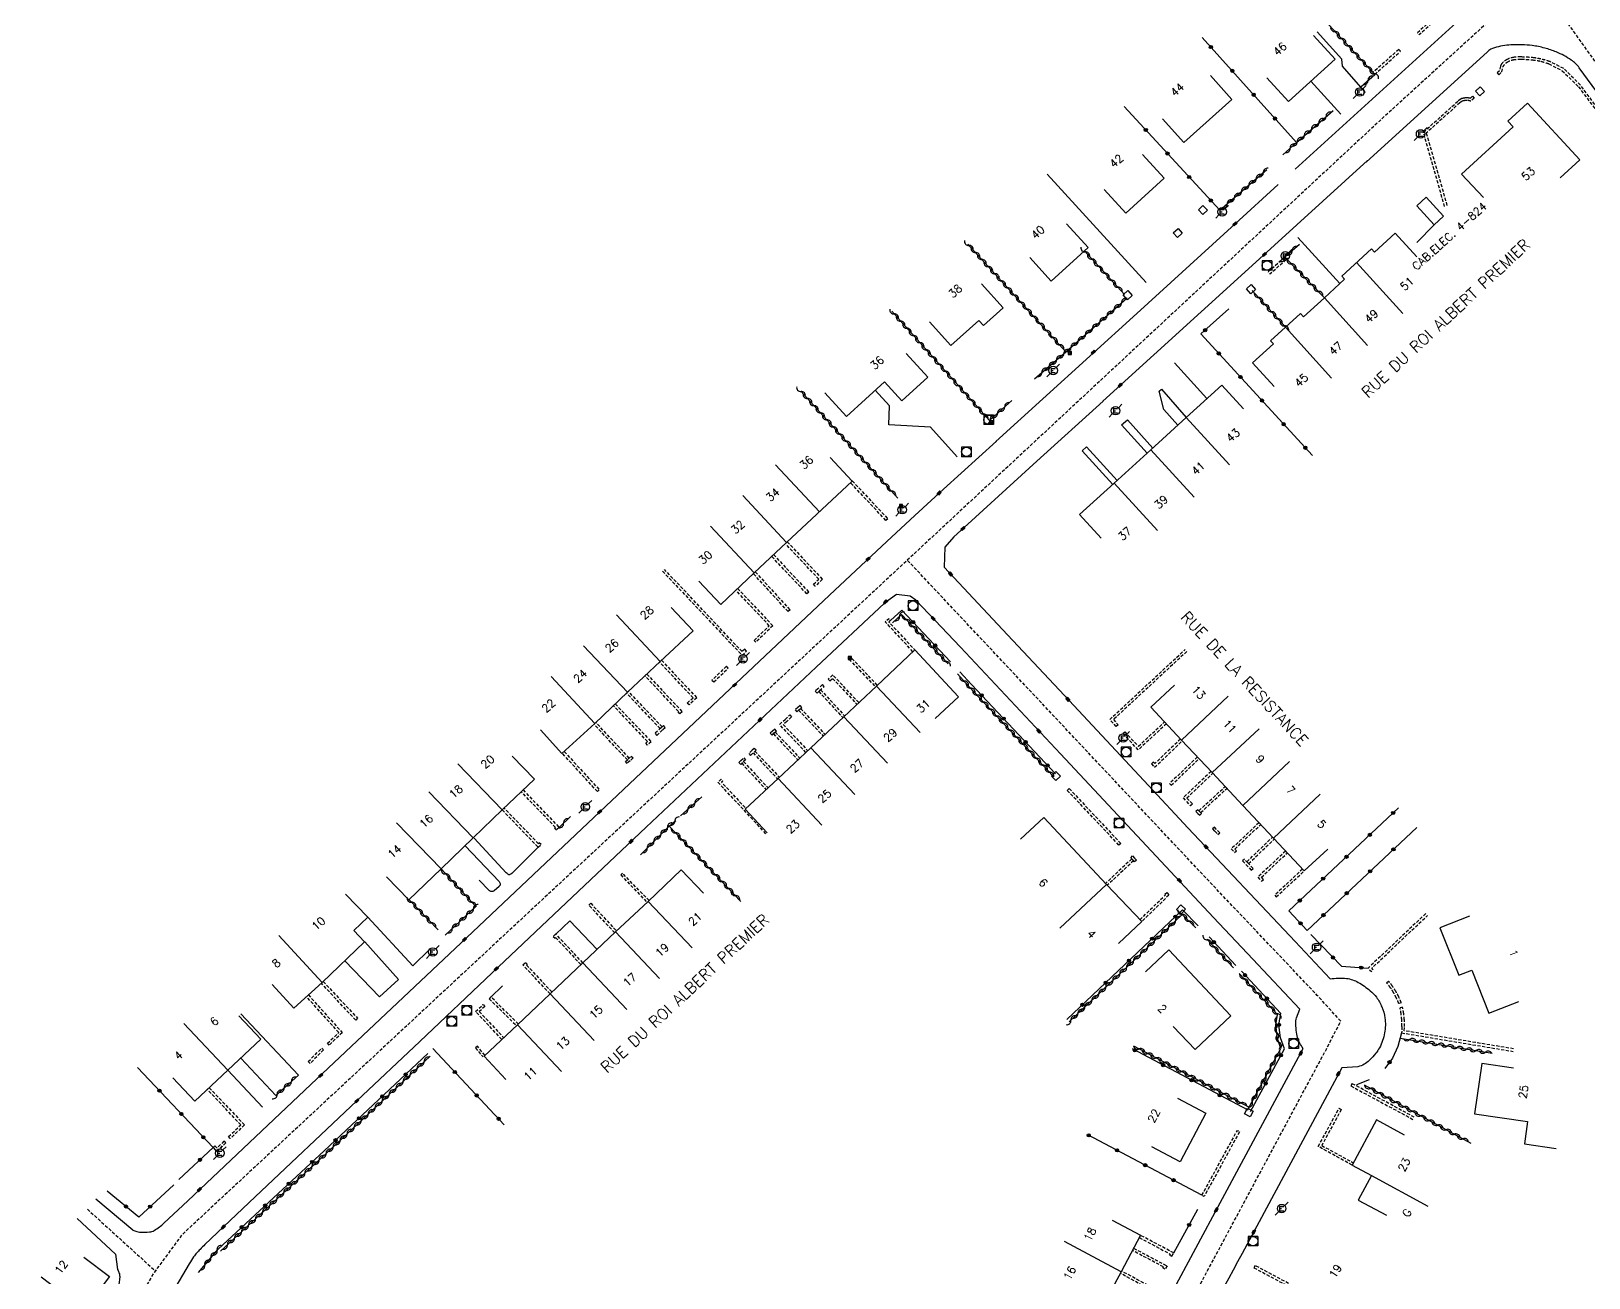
# Model space of a CAD drawing. Header units: millimetres. Extents: x 127000 to 128000, y 154000 to 154800.
# Drawn here: x 127030.9 to 127274.2, y 154329.7 to 154524.4 of the extents above; entities that cross this region are included whole.
import ezdxf
from ezdxf.enums import TextEntityAlignment as Align

# ---------------------------------------------------------------- set-up
doc = ezdxf.new("R2010")
doc.units = ezdxf.units.MM
doc.linetypes.add('DASHED', pattern=[0.75, 0.5, -0.25])
doc.layers.get('0').update_dxf_attribs({"linetype": 'CONTINUOUS'})
for name, color, linetype in [('W0001', 6, 'DASHED'), ('W0008', 7, 'CONTINUOUS'), ('W0100', 7, 'CONTINUOUS'), ('W0112', 1, 'DASHED'), ('W0310', 3, 'CONTINUOUS'), ('W0322', 7, 'CONTINUOUS'), ('W0330', 7, 'CONTINUOUS'), ('W0400', 7, 'CONTINUOUS'), ('W0420', 7, 'CONTINUOUS'), ('W0471', 7, 'CONTINUOUS'), ('W0984', 7, 'CONTINUOUS'), ('W0989', 7, 'CONTINUOUS'), ('W0991', 7, 'CONTINUOUS'), ('W1102', 7, 'CONTINUOUS')]:
    doc.layers.add(name, color=color, linetype=linetype)
doc.styles.get("Standard").update_dxf_attribs({"font": 'romans.shx', "width": 0.85})

# ---------------------------------------------------------------- blocks, each defined once
blk = doc.blocks.new('t310o')
at = {"color": 0, "linetype": 'Continuous'}
for centre, start, end in [((-0.5, 0.38), 216.8699, 323.1304), ((0.5, -0.37), 36.8699, 143.1303)]:
    blk.add_arc(centre, 0.625, start, end, dxfattribs=at)
blk = doc.blocks.new('T400')
for p, q in [((-0.15, 0.3), (0.15, 0.3)), ((-0.15, -0.25), (-0.15, 0.3)), ((-0.15, 0.15), (0.15, 0.15)), ((-0.15, 0), (0.15, 0)), ((0.15, 0.3), (0.15, -0.25)), ((-0.15, -0.15), (0.15, -0.15)), ((-0.15, -0.25), (-0.15, -0.3)), ((-0.15, -0.3), (0.15, -0.3)), ((0.15, -0.3), (0.15, -0.25))]:
    blk.add_line(p, q)
blk = doc.blocks.new('t112o')
at = {"color": 0, "linetype": 'Continuous'}
for p, q in [((-0.5, 0.5), (0.5, 0.5)), ((-0.5, -0.5), (-0.5, 0.5)), ((0.5, 0.5), (0.5, -0.5)), ((0.5, -0.5), (-0.5, -0.5))]:
    blk.add_line(p, q, dxfattribs=at)
blk = doc.blocks.new('T420')
for p, q in [((0.75, 0.75), (-0.75, 0.75)), ((-0.75, 0.75), (-0.75, -0.75)), ((0.75, 0.75), (0.75, -0.75)), ((0.75, -0.75), (-0.75, -0.75))]:
    blk.add_line(p, q)
blk.add_ellipse((0, 0), major_axis=(-0.53, 0.53), ratio=1, start_param=3.926991, end_param=10.210176)
blk = doc.blocks.new('T471')
for p, q in [((-0.333334, 0.333334), (-0.333334, -0.333334)), ((-0.333334, 0.333334), (0.333334, 0.333334)), ((-0.333334, 0), (0, 0)), ((0.500001, 0.500001), (1.000002, 1.000002)), ((-0.500001, -0.500001), (-1.000002, -1.000002)), ((-0.333334, -0.333334), (0.333334, -0.333334))]:
    blk.add_line(p, q)
blk.add_ellipse((0, 0), major_axis=(0.471405, 0.471405), ratio=1, start_param=5.4977871438, end_param=11.780972451)
blk = doc.blocks.new('t322o')
at = {"color": 0, "linetype": 'Continuous'}
for radius in [0.25, 0.15]:
    blk.add_circle((0, 0), radius, dxfattribs=at)
blk = doc.blocks.new('t330o')
at = {"color": 0, "linetype": 'Continuous'}
for p, q in [((0.25, -0.25), (-0.25, 0.25)), ((-0.25, -0.25), (0.25, 0.25)), ((-0.25, 0.25), (-0.25, -0.25)), ((0.25, 0.25), (-0.25, 0.25)), ((0.25, -0.25), (0.25, 0.25)), ((-0.25, -0.25), (0.25, -0.25)), ((-0.25, -0.25), (-0.25, -0.25))]:
    blk.add_line(p, q, dxfattribs=at)

msp = doc.modelspace()

# ---------------------------------------------------------------- linework, layer by layer
at = {"layer": 'W0001', "flags": 128}
for points in [[(127303.91, 154656.92), (127313, 154618.96), (127315.35, 154611.09), (127316.94, 154603.96), (127318.03, 154597.6), (127317.86, 154592.57), (127317.02, 154586.95), (127315.35, 154581.34), (127313.25, 154577.65), (127309.48, 154572.71), (127304.36, 154567.68), (127296.48, 154560.47), (127241.45, 154510.29), (127054.48, 154336.39), (127050.21, 154330.6), (127043.75, 154319.96), (127040.38, 154304.07)], [(127283.54, 154508.15), (127275.92, 154518.64), (127265.94, 154532.62)], [(127168.71, 154243.9), (127173.73, 154254.49), (127233.23, 154365.42), (127235.47, 154369.78), (127231.8, 154373.8), (127213.52, 154393.08), (127167.78, 154441.77)], [(127039.73, 154340.41), (127050.33, 154330.77)]]:
    msp.add_lwpolyline(points, dxfattribs=at)
at = {"layer": 'W0008'}
for points in [[(127301.4, 154656.46), (127310.17, 154619.55), (127312.37, 154609.5), (127313.89, 154601.66, -0.021585), (127314.33, 154598.68, -0.016929), (127314.61, 154594.85, -0.025281), (127314.58, 154592.98, -0.016147), (127314.3, 154590.06, -0.029918), (127313.69, 154586.86, -0.027248), (127312.63, 154583.46, -0.028067), (127311.25, 154580.32, -0.040192), (127310, 154578.27, -0.015497), (127308.36, 154576.16, -0.024312), (127307.2, 154574.9, -0.003972), (127304.49, 154572.25, -0.006464), (127302.79, 154570.66), (127278.17, 154548.19), (127254.67, 154526.78), (127228.35, 154502.84)], [(127046.81, 154337.14, 0.031678), (127047.43, 154336.91, 0.048236), (127047.86, 154336.83, 0.050418), (127049.44, 154336.85, 0.106217), (127050.16, 154337.09, 0.024801), (127051, 154337.65, 0.028506), (127051.67, 154338.21), (127055.42, 154341.7), (127074.62, 154359.87), (127098.99, 154382.86), (127119.74, 154402.46), (127140.11, 154421.66), (127155.63, 154436.31), (127161.35, 154441.68), (127164.59, 154444.7), (127168.94, 154448.74), (127173.41, 154452.87), (127181.7, 154460.35)], [(127201.46, 154313.09), (127216.64, 154341.41), (127229.6, 154365.5, -0.03441), (127229.06, 154366.35, -0.053117), (127228.81, 154366.96, -0.031593), (127228.57, 154368.04, -0.026357), (127228.44, 154369.36, -0.079655), (127228.54, 154370.31), (127229.07, 154371.67), (127221.75, 154379.48), (127215.6, 154385.96), (127191.68, 154411.52), (127176.09, 154428.16), (127169.11, 154435.51), (127168.21, 154436.14), (127166.09, 154436.4), (127164.19, 154435.05), (127153.57, 154425.08), (127145.57, 154417.57), (127127, 154400.06), (127102.97, 154377.34), (127091.65, 154366.62), (127081.81, 154357.33), (127065.94, 154342.35), (127058.08, 154334.88, 0.009486), (127057.34, 154334.14, 0.012946), (127056.82, 154333.58, 0.028764), (127056.32, 154332.95, 0.018561), (127055.65, 154331.9), (127053.04, 154327.46)]]:
    msp.add_lwpolyline(points, format="xyb", dxfattribs=at)
for points in [[(127239.31, 154514.82), (127235.74, 154518.92), (127235.66, 154520), (127231.79, 154524.25)], [(127175.59, 154457.93), (127171.42, 154462.53), (127164.87, 154462.91), (127164.99, 154465.85), (127162.78, 154468.29)], [(127210.05, 154462.84), (127207.83, 154465.28), (127207.13, 154468.15), (127207.5, 154468.46), (127211.35, 154464.03)], [(127205.25, 154458.47), (127201.22, 154462.91), (127202.14, 154463.69), (127206.14, 154459.28)], [(127199.86, 154453.57), (127195.07, 154458.84), (127195.77, 154459.49), (127200.56, 154454.21)], [(127093.22, 154381.04), (127090.54, 154378.41), (127083.51, 154386)], [(127119.34, 154380.97), (127115.09, 154385.46), (127112.89, 154383.38)], [(127083.04, 154382.16), (127088.33, 154376.3), (127085.37, 154373.57), (127079.96, 154379.22)]]:
    msp.add_lwpolyline(points, dxfattribs=at)
at = {"layer": 'W0008', "flags": 128}
for points in [[(127281.57, 154506.65), (127272.72, 154518.67, 0.080547), (127271.46, 154519.87, 0.052787), (127269.13, 154521.13, 0.033218), (127267.33, 154521.74, 0.031544), (127265.37, 154522.13, 0.02475), (127263.74, 154522.26, 0.024007), (127262.05, 154522.24, 0.054943), (127259.48, 154521.79, 0.114361), (127258.37, 154521.17), (127239.42, 154503.94)], [(127198.34, 154466.58), (127187.99, 154457.24), (127177.21, 154447.37), (127175.05, 154445.4), (127173.64, 154443.79), (127173.54, 154440.67), (127182.64, 154430.94), (127192.33, 154420.62), (127205.44, 154406.6), (127211.66, 154399.91), (127228.35, 154382.23), (127233.83, 154376.36, -0.07714), (127236.37, 154376.45, -0.101685), (127238.2, 154375.83, -0.039874), (127240.08, 154374.53, -0.064649), (127241.05, 154373.51, -0.060786), (127241.89, 154371.99, -0.059802), (127242.36, 154370.29, -0.081577), (127242.32, 154367.93, -0.078712), (127241.51, 154365.61, -0.044958), (127240.94, 154364.75, -0.031852), (127239.96, 154363.67, -0.126999), (127238.16, 154362.65), (127235.62, 154362.49), (127220.06, 154333.48, 0.001399), (127209.01, 154312.88, 0.000093)], [(127110.14, 154396.93), (127106, 154392.85, -0.088182), (127105.73, 154392.67, -0.170135), (127105.56, 154392.65, -0.084157), (127105.4, 154392.72, -0.046076), (127105.15, 154392.92), (127100.12, 154398.37)], [(127098.72, 154397.18), (127104.03, 154391.56, -0.080295), (127104.16, 154391.38, -0.089135), (127104.21, 154391.18, -0.124605), (127104.17, 154390.99, -0.113432), (127104.04, 154390.81), (127103.24, 154390.13, -0.098749), (127103.06, 154390.03, -0.094869), (127102.86, 154390, -0.088889), (127102.65, 154390.05, -0.091363), (127102.49, 154390.17), (127100.89, 154391.77)], [(127207, 154309.12, 0.000096), (127192.39, 154281.7, 0.009809)], [(127044.45, 154330.99, -0.056665), (127044.72, 154330.3, -0.081015), (127044.78, 154329.77, -0.02927), (127044.67, 154328.88, -0.085263), (127044.57, 154328.59, -0.014699), (127044.24, 154328.06, -0.021213), (127043.99, 154327.71), (127042.76, 154326.13)]]:
    msp.add_lwpolyline(points, format="xyb", dxfattribs=at)
for points in [[(127235.5, 154511.44), (127230.81, 154516.58)], [(127239.65, 154504.16), (127221.62, 154487.77), (127198.31, 154466.61)], [(127189.63, 154502.04), (127205.07, 154485.13)], [(127181.59, 154460.29), (127203.6, 154480.31), (127218.96, 154494.28), (127225.68, 154500.41)], [(127228.75, 154492.15), (127235.31, 154484.95)], [(127209.48, 154472.56), (127214.58, 154467)], [(127102.75, 154373.53), (127104.58, 154375.31)], [(127072.69, 154361.36), (127063.7, 154370.9)], [(127067.09, 154356.33), (127061.67, 154362.12)], [(127069.17, 154358.18), (127063.67, 154364.01)], [(127046.81, 154337.14), (127041.04, 154341.97)], [(127038.12, 154338.93), (127044.1, 154333.4), (127044.43, 154330.98)]]:
    msp.add_lwpolyline(points, dxfattribs=at)
at = {"layer": 'W0100', "flags": 128}
for points in [[(127231.2, 154523.72), (127234.58, 154520.02), (127227.31, 154513.39), (127223.94, 154517.09)], [(127215.14, 154517.44), (127218.48, 154513.71), (127210.96, 154506.97), (127207.62, 154510.69)], [(127257.74, 154498.38), (127254.35, 154502.06), (127262.39, 154509.46), (127261.57, 154510.34), (127264.63, 154513.16), (127272.79, 154504.31), (127269.72, 154501.49)], [(127204.53, 154505.14), (127207.91, 154501.44), (127201.89, 154495.95), (127198.52, 154499.65)], [(127192.62, 154494.28), (127196.01, 154490.6), (127190.27, 154485.35), (127186.9, 154489.05)], [(127247.33, 154489.14), (127243.95, 154492.83), (127240.73, 154489.89), (127240.28, 154490.38), (127235.63, 154486.14), (127236.08, 154485.65), (127232.91, 154482.76), (127229.63, 154479.78), (127229.19, 154480.28), (127224.51, 154476.03), (127224.96, 154475.53), (127221.71, 154472.58), (127225.06, 154468.87)], [(127179.39, 154484.91), (127182.73, 154481.17), (127179.67, 154478.44), (127178.97, 154479.22), (127174.56, 154475.28), (127171.22, 154479.01)], [(127167.61, 154474.04), (127170.98, 154470.34), (127166.9, 154466.64), (127164.21, 154469.6), (127158.28, 154464.22), (127154.92, 154467.92)], [(127220.27, 154465.42), (127216.88, 154469.11), (127211.35, 154464.03), (127205.82, 154458.98), (127200.1, 154453.8), (127194.69, 154448.88), (127198.05, 154445.18)], [(127172.11, 154417.02), (127175.76, 154420.43), (127168.94, 154427.74), (127162.95, 154422.11), (127157.84, 154417.31), (127152.72, 154412.46), (127147.62, 154407.66), (127142.47, 154402.86), (127142.47, 154402.86), (127145.88, 154399.21)], [(127233.43, 154396.66), (127229.77, 154393.24), (127224.96, 154398.37), (127220.16, 154403.45), (127215.4, 154408.59), (127210.59, 154413.68), (127205.83, 154418.82), (127209.5, 154422.22)], [(127106.07, 154411.18), (127109.54, 154407.58), (127104.52, 154402.76), (127099.98, 154398.39), (127094.96, 154393.55), (127089.92, 154388.7), (127086.45, 154392.3)], [(127185.44, 154398.18), (127189.1, 154401.6), (127198.87, 154391.14), (127204.38, 154385.33), (127200.76, 154381.89)], [(127135.93, 154389.78), (127132.48, 154393.4), (127127.3, 154388.47), (127122.23, 154383.71), (127117.11, 154378.86), (127112, 154374.03), (127106.89, 154369.2), (127101.67, 154364.31), (127105.09, 154360.66)], [(127080.05, 154389.61), (127083.51, 154386), (127081.34, 154383.92), (127083.03, 154382.16), (127076.41, 154375.82), (127071.96, 154371.81), (127068.61, 154375.52)], [(127255.6, 154386.17), (127250.96, 154384.33), (127253.89, 154376.95), (127255.94, 154377.76), (127258.62, 154371.02), (127263.27, 154372.86)], [(127063.39, 154370.62), (127066.82, 154366.98), (127061.67, 154362.12), (127056.53, 154357.27), (127053.1, 154360.91)], [(127262.45, 154362.44), (127257.5, 154363.14), (127256.38, 154355.29), (127264.64, 154354.11), (127264.14, 154350.62), (127269.09, 154349.91)], [(127209.99, 154357.73), (127214.4, 154355.39), (127210.37, 154347.78), (127205.96, 154350.13)], [(127199.77, 154338.68), (127204.19, 154336.34), (127201.16, 154330.62), (127198.04, 154324.85), (127194.84, 154319.11), (127191.83, 154313.51), (127188.83, 154307.68), (127185.62, 154301.85), (127182.57, 154296.21), (127179.75, 154290.36), (127179.51, 154290.49), (127176.2, 154284.3), (127171.79, 154286.66)], [(127039.2, 154332.92), (127043.17, 154329.89), (127039.21, 154324.69), (127037.08, 154321.89), (127034.9, 154319.08), (127030.95, 154322.14)]]:
    msp.add_lwpolyline(points, dxfattribs=at)
msp.add_lwpolyline([(127248.83, 154498.44), (127247.36, 154497.1), (127250.06, 154494.14), (127251.53, 154495.48)], close=True, dxfattribs=at)
at = {"layer": 'W0100'}
for points in [[(127135.2, 154438.49), (127138.64, 154434.85), (127143.88, 154439.81), (127148.93, 154444.54), (127159.16, 154454.13), (127155.74, 154457.79)], [(127110.47, 154415.25), (127113.85, 154411.56), (127119, 154416.28), (127124.09, 154421.14), (127129.2, 154425.95), (127134.31, 154430.75), (127130.88, 154434.4)], [(127204.97, 154377.47), (127208.6, 154380.91), (127208.6, 154380.91), (127218.32, 154370.63), (127212.72, 154365.33), (127209.28, 154368.95)], [(127245.43, 154351.97), (127241.04, 154354.35), (127237.23, 154347.31), (127240.27, 154345.66), (127238.2, 154341.84), (127242.6, 154339.46)]]:
    msp.add_lwpolyline(points, dxfattribs=at)
at = {"layer": 'W0112', "flags": 128}
for points in [[(127261.49, 154537.08), (127261.49, 154536.86), (127261.46, 154536.9), (127252.55, 154528.76), (127247.46, 154524.14), (127247.72, 154523.84), (127247.72, 154523.84), (127252.82, 154528.46), (127261.44, 154536.34), (127261.55, 154536.22), (127261.9, 154536.53), (127261.89, 154537.09)], [(127226.75, 154489.07), (127224.15, 154486.77), (127224.41, 154486.47), (127227.01, 154488.78)], [(127213.78, 154342.58), (127219.32, 154352.72), (127219.67, 154352.52), (127214.13, 154342.39)]]:
    msp.add_lwpolyline(points, close=True, dxfattribs=at)
at = {"layer": 'W0112'}
for points in [[(127244.53, 154521.54), (127240.5, 154517.92), (127240.77, 154517.62), (127244.8, 154521.24)], [(127139.54, 154425.19), (127137.27, 154423.05), (127137.54, 154422.76), (127139.81, 154424.9)], [(127153.68, 154421.02), (127154.08, 154421.4), (127154.79, 154422.06), (127154.52, 154422.35), (127153.81, 154421.69), (127153.4, 154421.31)], [(127150.54, 154418.1), (127150.96, 154418.47), (127151.3, 154418.78), (127151.03, 154419.08), (127150.69, 154418.77), (127150.28, 154418.4)], [(127129.7, 154415.94), (127129.32, 154415.6), (127128.38, 154414.7), (127128.66, 154414.41), (127129.59, 154415.3), (127129.96, 154415.64)], [(127146.65, 154414.44), (127147.01, 154414.78), (127147.34, 154415.08), (127147.08, 154415.37), (127146.74, 154415.07), (127146.37, 154414.73)], [(127123.75, 154410.31), (127124.2, 154410.71), (127124.66, 154411.17), (127124.95, 154410.89), (127124.48, 154410.42), (127124.01, 154410.01)], [(127142.51, 154410.58), (127142.06, 154410.18), (127141.76, 154409.87), (127141.48, 154410.15), (127141.78, 154410.47), (127142.25, 154410.88)], [(127143.29, 154411.28), (127143.84, 154411.79), (127144.15, 154412.1), (127143.87, 154412.38), (127143.56, 154412.08), (127143.02, 154411.57)], [(127200.82, 154397.27), (127192.76, 154405.82), (127193.06, 154406.09), (127201.11, 154397.54)], [(127213.73, 154402.19), (127213.45, 154402.48), (127213.15, 154402.8), (127212.86, 154402.53), (127213.16, 154402.21), (127213.44, 154401.92)], [(127216.57, 154399.18), (127216.09, 154399.7), (127215.73, 154400.09), (127215.44, 154399.82), (127215.8, 154399.42), (127216.28, 154398.91)], [(127203.26, 154394.66), (127202.98, 154394.97), (127202.66, 154395.29), (127202.95, 154395.57), (127203.27, 154395.24), (127203.55, 154394.93)], [(127221.78, 154393.63), (127220.95, 154394.52), (127220.44, 154395.07), (127220.15, 154394.8), (127220.65, 154394.25), (127221.49, 154393.36)], [(127074.22, 154363.46), (127076.34, 154365.56), (127076.62, 154365.28), (127074.5, 154363.17)]]:
    msp.add_lwpolyline(points, close=True, dxfattribs=at)
for points in [[(127281, 154505.14), (127272.89, 154515.97), (127270.29, 154518.54), (127268.11, 154519.64, 0.023171), (127266.7, 154520.04, 0.032851), (127265.68, 154520.22, 0.01952), (127263.63, 154520.35, 0.036694), (127262.54, 154520.3, 0.086709), (127261.48, 154519.98, 0.090777), (127260.64, 154519.34, 0.10785), (127260.4, 154518.93), (127260.28, 154518.21), (127259.89, 154517.88), (127260.16, 154517.57), (127260.65, 154518.01), (127260.79, 154518.83, -0.09904), (127260.94, 154519.07, -0.090777), (127261.66, 154519.62, -0.086709), (127262.59, 154519.9, -0.036694), (127263.62, 154519.95, -0.01952), (127265.64, 154519.82, -0.032851), (127266.61, 154519.66, -0.022724), (127267.95, 154519.27), (127270.05, 154518.21), (127272.59, 154515.71), (127280.68, 154504.9)], [(127251.69, 154496.98), (127248.38, 154508.6), (127253.81, 154513.49, -0.03358), (127253.99, 154513.63, -0.023157), (127254.27, 154513.81, -0.068991), (127254.41, 154513.86, -0.0199), (127254.94, 154513.96, -0.061094), (127255.25, 154513.97, -0.042313), (127255.69, 154513.89), (127256.06, 154514.24), (127256.33, 154513.94), (127255.79, 154513.44, 0.066079), (127255.21, 154513.57, 0.061094), (127255, 154513.57, 0.0199), (127254.5, 154513.47, 0.068991), (127254.46, 154513.46, 0.023157), (127254.21, 154513.3, 0.03358), (127254.07, 154513.2), (127248.83, 154508.47), (127252.08, 154497.09)], [(127262.46, 154365.45), (127245.39, 154368.28), (127245.43, 154368.93, 0.019826), (127245.4, 154369.96, 0.019105), (127245.3, 154370.96, 0.019105), (127245.12, 154371.94), (127244.73, 154371.85, -0.019105), (127244.9, 154370.9, -0.019105), (127245, 154369.94, -0.019675), (127245.03, 154368.94), (127244.97, 154367.95), (127262.39, 154365.05)]]:
    msp.add_lwpolyline(points, format="xyb", dxfattribs=at)
for points in [[(127159.18, 154454.15), (127164.72, 154448.24), (127164.43, 154447.97), (127158.89, 154453.88)], [(127149.02, 154444.64), (127154.52, 154438.79), (127153.41, 154437.71), (127153.13, 154438), (127153.96, 154438.8), (127148.73, 154444.36)], [(127146.88, 154442.63), (127152.39, 154436.76), (127152.1, 154436.49), (127146.59, 154442.35)], [(127129.56, 154440.04), (127141.97, 154426.92), (127142.67, 154427.57), (127142.4, 154427.87), (127141.98, 154427.48), (127129.85, 154440.32)], [(127144.03, 154439.94), (127149.46, 154434), (127149.16, 154433.73), (127143.74, 154439.67)], [(127141.28, 154437.35), (127146.79, 154431.52), (127144.11, 154428.95), (127143.84, 154429.24), (127146.23, 154431.53), (127140.99, 154437.07)], [(127211.42, 154427.5), (127199.96, 154416.87), (127200.71, 154416.04), (127200.41, 154415.77), (127199.4, 154416.89), (127211.15, 154427.8)], [(127129.39, 154426.13), (127134.89, 154420.27), (127133.69, 154419.16), (127133.42, 154419.45), (127134.32, 154420.29), (127129.1, 154425.85)], [(127163.09, 154422.25), (127158.98, 154426.56), (127158.69, 154426.28), (127162.8, 154421.98)], [(127127.1, 154423.97), (127132.63, 154418.1), (127132.24, 154417.78), (127131.98, 154418.09), (127132.04, 154418.14), (127126.81, 154423.7)], [(127160.2, 154419.53), (127156.13, 154423.86), (127155.41, 154423.19), (127155.68, 154422.9), (127156.11, 154423.3), (127159.91, 154419.26)], [(127122.17, 154419.31), (127127.79, 154413.42), (127127.19, 154412.89), (127126.92, 154413.19), (127127.21, 154413.45), (127121.88, 154419.03)], [(127151.95, 154411.73), (127147.83, 154416.11), (127148.69, 154416.88), (127149.41, 154417.59), (127149.69, 154417.3), (127148.96, 154416.59), (127148.41, 154416.09), (127152.24, 154412.01)], [(127208.24, 154416.22), (127203.84, 154412.13), (127201.44, 154414.71), (127201.73, 154414.98), (127203.86, 154412.7), (127207.96, 154416.51)], [(127210.46, 154413.82), (127206.41, 154409.99), (127206.19, 154410.23), (127205.9, 154409.96), (127206.39, 154409.43), (127210.73, 154413.53)], [(127114.2, 154411.88), (127119.68, 154405.9), (127119.38, 154405.63), (127113.9, 154411.6)], [(127213.09, 154411.03), (127208.72, 154406.9), (127208.99, 154406.61), (127213.36, 154410.74)], [(127215.22, 154408.77), (127210.85, 154404.64), (127212.02, 154403.42), (127212.31, 154403.69), (127211.42, 154404.63), (127215.5, 154408.48)], [(127107.77, 154405.88), (127113.41, 154400.03), (127112.98, 154399.62), (127112.7, 154399.91), (127112.84, 154400.04), (127107.48, 154405.61)], [(127104.53, 154402.76), (127110.14, 154396.93), (127110.58, 154397.34), (127110.31, 154397.63), (127110.16, 154397.49), (127104.81, 154403.04)], [(127222.7, 154400.77), (127218.36, 154396.67), (127218.89, 154396.11), (127219.18, 154396.39), (127218.93, 154396.66), (127222.97, 154400.48)], [(127226.86, 154396.34), (127222.52, 154392.27), (127223.1, 154391.63), (127223.4, 154391.89), (127223.08, 154392.25), (127227.14, 154396.05)], [(127229.5, 154393.53), (127225.16, 154389.46), (127225.4, 154389.18), (127229.77, 154393.24)], [(127127.44, 154388.6), (127123.31, 154392.87), (127123.02, 154392.6), (127127.15, 154388.33)], [(127204.1, 154385.62), (127208.09, 154389.49), (127208, 154389.61), (127208.3, 154389.86), (127208.64, 154389.46), (127204.38, 154385.33)], [(127122.08, 154383.58), (127118.04, 154387.91), (127118.33, 154388.18), (127122.38, 154383.85)], [(127117.11, 154378.86), (127112.87, 154383.39), (127112.47, 154383), (127112.76, 154382.71), (127112.86, 154382.82), (127116.81, 154378.59)], [(127112, 154374.03), (127107.74, 154378.56), (127108.16, 154378.95), (127108.43, 154378.66), (127108.31, 154378.54), (127112.29, 154374.31)], [(127076.56, 154375.96), (127081.93, 154370.22), (127081.63, 154369.94), (127076.27, 154375.69)], [(127074.24, 154373.87), (127079.54, 154367.97), (127077.48, 154366.03), (127077.21, 154366.32), (127078.99, 154368), (127073.94, 154373.6)], [(127104.45, 154366.91), (127100.36, 154371.28), (127101.53, 154372.37), (127101.8, 154372.08), (127100.93, 154371.26), (127104.75, 154367.19)], [(127107.03, 154369.34), (127102.76, 154373.56), (127102.48, 154373.27), (127106.75, 154369.06)], [(127101.83, 154364.43), (127100.66, 154365.85), (127100.35, 154365.6), (127101.52, 154364.18)], [(127058.77, 154359.38), (127064.26, 154353.57), (127062.05, 154351.45), (127061.78, 154351.74), (127063.69, 154353.58), (127058.48, 154359.11)], [(127246.95, 154354.77), (127237.25, 154360.02), (127237.06, 154359.66), (127246.76, 154354.42)], [(127237.23, 154347.31), (127231.96, 154350.21), (127235.2, 154356.17), (127235.55, 154355.97), (127232.5, 154350.36), (127237.42, 154347.66)], [(127061.34, 154350.75), (127059.96, 154349.41), (127059.36, 154350.03), (127059.96, 154349.41), (127061.34, 154350.75), (127061.06, 154351.04), (127059.97, 154349.97), (127059.65, 154350.31), (127059.36, 154350.03)], [(127204, 154335.98), (127208.83, 154333.41), (127208.74, 154333.25), (127209.09, 154333.05), (127209.39, 154333.57), (127204.19, 154336.34)], [(127203.12, 154334.32), (127208.34, 154331.55), (127208.02, 154331.04), (127207.68, 154331.24), (127207.78, 154331.4), (127202.93, 154333.96)], [(127227.33, 154328.81), (127222.09, 154331.62), (127221.9, 154331.26), (127227.15, 154328.46)]]:
    msp.add_lwpolyline(points, dxfattribs=at)
at = {"layer": 'W0112', "flags": 128}
for points in [[(127168.65, 154427.47), (127164.32, 154432.16), (127164.87, 154432.64), (127165.13, 154432.34), (127164.89, 154432.13), (127168.94, 154427.74)], [(127129.17, 154415.46), (127123.94, 154421)], [(127129.47, 154415.73), (127124.23, 154421.27)], [(127153.94, 154421.27), (127157.69, 154417.18)], [(127154.23, 154421.54), (127157.99, 154417.45)], [(127150.81, 154418.34), (127154.65, 154414.29)], [(127151.1, 154418.61), (127154.94, 154414.56)], [(127124.06, 154410.58), (127118.85, 154416.14)], [(127124.35, 154410.85), (127119.14, 154416.42)], [(127146.87, 154414.64), (127150.7, 154410.56)], [(127147.16, 154414.91), (127150.99, 154410.83)], [(127143.7, 154411.66), (127147.53, 154407.58)], [(127143.99, 154411.93), (127147.82, 154407.85)], [(127141.91, 154410.04), (127145.75, 154405.92)], [(127142.2, 154410.31), (127146.04, 154406.19)], [(127145.7, 154399.05), (127138.2, 154407.1), (127138.7, 154407.56), (127138.97, 154407.27), (127138.77, 154407.08), (127142.59, 154402.98)], [(127213.32, 154402.63), (127217.41, 154406.42)], [(127213.59, 154402.34), (127217.68, 154406.13)], [(127220.81, 154394.66), (127224.82, 154398.52)], [(127221.08, 154394.38), (127225.1, 154398.23)], [(127202.84, 154395.12), (127198.73, 154391.28)], [(127203.11, 154394.82), (127199, 154390.99)], [(127248.75, 154386.58), (127239.74, 154378.06), (127240.25, 154377.53), (127240.54, 154377.81), (127240.31, 154378.04), (127249.03, 154386.29)], [(127205.82, 154327.81), (127201.04, 154330.4)], [(127206.01, 154328.16), (127201.23, 154330.75)]]:
    msp.add_lwpolyline(points, dxfattribs=at)
at = {"layer": 'W0112'}
msp.add_lwpolyline([(127242.94, 154376.02, -0.021562), (127243.54, 154375.23, -0.021562), (127244.08, 154374.4, -0.020971), (127244.53, 154373.55, -0.020971), (127244.91, 154372.66), (127244.53, 154372.52, 0.020971), (127244.17, 154373.38, 0.020971), (127243.73, 154374.2, 0.021562), (127243.22, 154375, 0.021562), (127242.63, 154375.76)], format="xyb", close=True, dxfattribs=at)
at = {"layer": 'W0310', "flags": 128}
for points in [[(127238.61, 154515.7), (127240.77, 154517.62), (127225.74, 154533.9)], [(127226.44, 154505.08), (127228.54, 154507.01), (127234.26, 154512.01)], [(127216.58, 154496.41), (127223.95, 154502.8)], [(127192.56, 154474.31), (127177.24, 154491.11)], [(127229.01, 154491.09), (127226.75, 154489.08), (127232.91, 154482.76)], [(127201.68, 154483.28), (127195.43, 154490.06)], [(127221.63, 154483.89), (127226.83, 154478.15)], [(127187.66, 154470.11), (127192.56, 154474.31), (127202.11, 154482.74)], [(127184.1, 154466.7), (127180.59, 154463.58), (127165.36, 154480.63)], [(127166.3, 154451.46), (127151.13, 154468.18)], [(127165.47, 154431.97), (127166.89, 154433.27), (127174.17, 154425.56)], [(127175.63, 154423.99), (127177.46, 154422.01), (127190.56, 154408.05)], [(127132.37, 154401.83), (127135.71, 154404.81)], [(127115.16, 154401.74), (127113.41, 154400.03)], [(127126.1, 154395.75), (127130.57, 154400.25), (127131.61, 154401.12)], [(127130.57, 154400.25), (127141.8, 154388.46)], [(127095.62, 154383.21), (127100.41, 154387.66), (127094.96, 154393.55)], [(127094.51, 154384.03), (127089.97, 154388.74)], [(127212.86, 154384.33), (127210.72, 154386.44), (127193.04, 154369.65)], [(127218.73, 154378.11), (127214.53, 154382.58)], [(127220.92, 154355.89), (127226.12, 154365.48), (127225.59, 154367.08), (127225.31, 154369.2), (127225.59, 154370.82), (127219.59, 154377.21)], [(127244.76, 154367.13), (127259.1, 154364.75)], [(127060.5, 154333.83), (127077.05, 154349.15), (127093.26, 154364.33)], [(127221.23, 154356.31), (127203.18, 154365.87)], [(127072.69, 154361.36), (127069.17, 154358.18)], [(127255.86, 154350.68), (127239.16, 154359.76)], [(127057.09, 154330.53), (127060.16, 154334.19)]]:
    msp.add_lwpolyline(points, dxfattribs=at)
at = {"layer": 'W0322', "flags": 128}
for points in [[(127228.54, 154507.01), (127213.84, 154523.4)], [(127201.63, 154512.63), (127216.58, 154496.41)], [(127250.08, 154494.15), (127247.34, 154491.36)], [(127218.01, 154481.02), (127213.63, 154477.09), (127231.05, 154458.11)], [(127165.13, 154432.34), (127166.91, 154433.97), (127174.54, 154425.9)], [(127176, 154424.33), (127177.82, 154422.35), (127190.92, 154408.39)], [(127247.35, 154400.02), (127230.21, 154383.95), (127227.37, 154387.02), (127244.5, 154403.07)], [(127213.21, 154384.68), (127210.73, 154387.14), (127192.69, 154370.01)], [(127219.09, 154378.45), (127214.9, 154382.92)], [(127230.82, 154383.33), (127235.56, 154378.35), (127239.74, 154378.06)], [(127221.36, 154355.66), (127226.67, 154365.43), (127226.08, 154367.19), (127225.82, 154369.19), (127226.12, 154370.98), (127219.96, 154377.56)], [(127244.97, 154367.95), (127244.37, 154365.8), (127243.57, 154364.01), (127242.34, 154362.38)], [(127060.16, 154334.19), (127076.71, 154349.51), (127092.92, 154364.7)], [(127093.69, 154365.48), (127104.84, 154353.58)], [(127220.99, 154355.87), (127202.95, 154365.43)], [(127047.55, 154362.55), (127059.36, 154350.03), (127053.99, 154345.04)], [(127239.93, 154360.59), (127237.93, 154359.84)], [(127213.78, 154342.58), (127195.95, 154352.03)], [(127053.21, 154344.21), (127047.79, 154339.18), (127042.81, 154343.25)], [(127209.38, 154333.57), (127213.15, 154340.41)]]:
    msp.add_lwpolyline(points, dxfattribs=at)
at = {"layer": 'W1102', "flags": 128}
for points in [[(127237.94, 154488.25), (127245.15, 154480.28)], [(127232.91, 154482.76), (127239.65, 154475.31)], [(127226.83, 154478.15), (127234.01, 154470.21)], [(127218.11, 154456.65), (127211.35, 154464.03)], [(127212.56, 154451.58), (127205.82, 154458.98)], [(127154.04, 154449.34), (127147.2, 154456.64)], [(127148.93, 154444.54), (127142.07, 154451.84)], [(127206.83, 154446.38), (127200.1, 154453.8)], [(127143.88, 154439.81), (127137.02, 154447.09)], [(127129.2, 154425.95), (127122.34, 154433.24)], [(127124.09, 154421.14), (127117.2, 154428.4)], [(127119, 154416.28), (127112.16, 154423.59)], [(127162.95, 154422.11), (127169.79, 154414.83)], [(127217.9, 154420.52), (127210.59, 154413.68)], [(127157.84, 154417.31), (127164.71, 154410.04)], [(127222.71, 154415.43), (127215.4, 154408.59)], [(127152.72, 154412.46), (127159.59, 154405.19)], [(127104.52, 154402.76), (127097.59, 154409.97)], [(127227.47, 154410.3), (127220.16, 154403.45)], [(127099.98, 154398.39), (127093.05, 154405.6)], [(127147.62, 154407.66), (127154.45, 154400.36)], [(127232.25, 154405.23), (127224.96, 154398.37)], [(127094.96, 154393.55), (127088.02, 154400.76)], [(127198.87, 154391.14), (127191.59, 154384.28)], [(127127.3, 154388.47), (127134.17, 154381.2)], [(127129.09, 154376.43), (127122.23, 154383.71)], [(127076.41, 154375.82), (127069.61, 154383.15)], [(127117.11, 154378.86), (127123.98, 154371.6)], [(127118.87, 154366.77), (127112, 154374.03)], [(127061.67, 154362.12), (127054.81, 154369.4)], [(127106.89, 154369.2), (127113.75, 154361.92)], [(127240.27, 154345.66), (127249.07, 154340.9)], [(127201.16, 154330.62), (127192.34, 154335.34)], [(127039.21, 154324.69), (127032.49, 154329.81)]]:
    msp.add_lwpolyline(points, dxfattribs=at)

# ---------------------------------------------------------------- block references
at = {"layer": 'W0112'}
for p, rotation in [((127257.21, 154514.98), 222.8328547031306), ((127213.94, 154496.45), 43.77386007574283), ((127210.02, 154492.87), 42.31242349361721), ((127202.2, 154483.15), 41.95560222083656), ((127221.45, 154484.09), 221.6196572794072), ((127190.98, 154408.04), 134.4545401192697), ((127210.52, 154387.24), 136.7288030942765), ((127221.11, 154355.5), 62.69837192436172)]:
    msp.add_blockref('t112o', p, dxfattribs=dict(at, rotation=rotation))
at = {"layer": 'W0310'}
for p, rotation in [((127234.58, 154524.32), 132.7105079764024), ((127235.6, 154523.22), 132.7105079764024), ((127236.62, 154522.11), 132.7105079764024), ((127237.64, 154521.01), 132.7105079764024), ((127238.65, 154519.91), 132.7105079764024), ((127239.67, 154518.81), 132.7105079764024), ((127239.73, 154516.7), 41.75360602072735), ((127240.69, 154517.7), 132.7105079764024), ((127232.04, 154510.07), 41.18131805888259), ((127233.17, 154511.06), 41.18131805888259), ((127228.65, 154507.11), 41.18131805888259), ((127229.78, 154508.09), 41.18131805888259), ((127230.91, 154509.08), 41.18131805888259), ((127227.55, 154506.09), 42.61351013931225), ((127223.38, 154502.3), 40.93261020521668), ((127221.11, 154500.34), 40.93261020521668), ((127222.25, 154501.32), 40.93261020521668), ((127217.72, 154497.39), 40.93261020521668), ((127218.85, 154498.37), 40.93261020521668), ((127219.98, 154499.35), 40.93261020521668), ((127177.4, 154490.93), 132.3848578211015), ((127178.41, 154489.83), 132.3848578211015), ((127195.58, 154489.9), 132.7167465083583), ((127227.89, 154490.09), 221.7154061748382), ((127179.42, 154488.72), 132.3848578211015), ((127180.43, 154487.61), 132.3848578211015), ((127196.59, 154488.79), 132.7167465083583), ((127197.61, 154487.69), 132.7167465083583), ((127226.77, 154489.09), 221.7154061748382), ((127227.78, 154488.02), 314.3128331950633), ((127181.44, 154486.5), 132.3848578211015), ((127182.45, 154485.39), 132.3848578211015), ((127198.63, 154486.59), 132.7167465083583), ((127199.65, 154485.49), 132.7167465083583), ((127228.82, 154486.95), 314.3128331950633), ((127229.87, 154485.87), 314.3128331950633), ((127183.46, 154484.29), 132.3848578211015), ((127184.47, 154483.18), 132.3848578211015), ((127200.67, 154484.39), 132.7167465083583), ((127222.63, 154482.78), 312.2106699279327), ((127230.92, 154484.8), 314.3128331950633), ((127231.97, 154483.73), 314.3128331950633), ((127165.73, 154480.22), 131.7840626640604), ((127185.49, 154482.07), 132.3848578211015), ((127186.5, 154480.96), 132.3848578211015), ((127200.09, 154480.96), 41.42645923480907), ((127201.22, 154481.95), 41.42645923480907), ((127223.64, 154481.67), 312.2106699279327), ((127224.65, 154480.56), 312.2106699279327), ((127166.73, 154479.1), 131.7840626640604), ((127167.73, 154477.98), 131.7840626640604), ((127187.51, 154479.85), 132.3848578211015), ((127188.52, 154478.75), 132.3848578211015), ((127196.72, 154477.98), 41.42645923480907), ((127197.84, 154478.97), 41.42645923480907), ((127198.97, 154479.96), 41.42645923480907), ((127225.66, 154479.45), 312.2106699279327), ((127226.67, 154478.34), 312.2106699279327), ((127168.73, 154476.86), 131.7840626640604), ((127169.72, 154475.74), 131.7840626640604), ((127189.53, 154477.64), 132.3848578211015), ((127190.54, 154476.53), 132.3848578211015), ((127191.55, 154475.42), 132.3848578211015), ((127194.47, 154475.99), 41.42645923480907), ((127195.59, 154476.99), 41.42645923480907), ((127170.72, 154474.63), 131.7840626640604), ((127171.72, 154473.51), 131.7840626640604), ((127191.07, 154473.04), 40.56455627773029), ((127192.21, 154474.02), 40.56455627773029), ((127193.34, 154475), 41.42645923480907), ((127172.72, 154472.39), 131.7840626640604), ((127173.72, 154471.27), 131.7840626640604), ((127188.8, 154471.09), 40.56455627773029), ((127189.94, 154472.06), 40.56455627773029), ((127151.18, 154468.12), 132.2270340518045), ((127174.72, 154470.15), 131.7840626640604), ((127175.72, 154469.03), 131.7840626640604), ((127176.72, 154467.91), 131.7840626640604), ((127152.19, 154467.01), 132.2270340518045), ((127153.2, 154465.9), 132.2270340518045), ((127177.72, 154466.8), 131.7840626640604), ((127178.72, 154465.68), 131.7840626640604), ((127182.98, 154465.7), 221.5953412862673), ((127154.2, 154464.79), 132.2270340518045), ((127155.21, 154463.68), 132.2270340518045), ((127179.72, 154464.56), 131.7840626640604), ((127180.73, 154463.71), 221.5953412862673), ((127181.86, 154464.7), 221.5953412862673), ((127156.22, 154462.57), 132.2270340518045), ((127157.23, 154461.46), 132.2270340518045), ((127158.24, 154460.35), 132.2270340518045), ((127159.24, 154459.24), 132.2270340518045), ((127160.25, 154458.12), 132.2270340518045), ((127161.26, 154457.01), 132.2270340518045), ((127162.27, 154455.9), 132.2270340518045), ((127163.28, 154454.79), 132.2270340518045), ((127164.28, 154453.68), 132.2270340518045), ((127165.29, 154452.57), 132.2270340518045), ((127166.58, 154432.98), 42.50531888104834), ((127167.63, 154432.48), 313.3800258614562), ((127168.66, 154431.39), 313.3800258614562), ((127169.69, 154430.3), 313.3800258614562), ((127170.72, 154429.21), 313.3800258614562), ((127171.75, 154428.12), 313.3800258614562), ((127172.78, 154427.03), 313.3800258614562), ((127173.81, 154425.94), 313.3800258614562), ((127176.65, 154422.88), 312.6326809389196), ((127177.67, 154421.78), 313.1795988112595), ((127178.69, 154420.69), 313.1795988112595), ((127179.72, 154419.59), 313.1795988112595), ((127180.75, 154418.5), 313.1795988112595), ((127181.77, 154417.41), 313.1795988112595), ((127182.8, 154416.31), 313.1795988112595), ((127183.83, 154415.22), 313.1795988112595), ((127184.85, 154414.12), 313.1795988112595), ((127185.88, 154413.03), 313.1795988112595), ((127186.91, 154411.94), 313.1795988112595), ((127187.93, 154410.84), 313.1795988112595), ((127188.96, 154409.75), 313.1795988112595), ((127189.98, 154408.66), 313.1795988112595), ((127133.49, 154402.83), 41.7095740680347), ((127134.61, 154403.83), 41.7095740680347), ((127114.09, 154400.69), 224.3033845476661), ((127130.33, 154400.01), 45.16854265932896), ((127131.46, 154401), 40.16202115181516), ((127128.22, 154397.88), 45.16854265932896), ((127129.28, 154398.94), 45.16854265932896), ((127131.61, 154399.16), 313.5877400838867), ((127132.64, 154398.07), 313.5877400838867), ((127127.16, 154396.81), 45.16854265932896), ((127133.68, 154396.99), 313.5877400838867), ((127134.71, 154395.9), 313.5877400838867), ((127095.68, 154392.77), 132.763007008381), ((127135.75, 154394.82), 313.5877400838867), ((127136.78, 154393.73), 313.5877400838867), ((127137.81, 154392.64), 313.5877400838867), ((127096.7, 154391.67), 132.763007008381), ((127097.72, 154390.57), 132.763007008381), ((127138.85, 154391.56), 313.5877400838867), ((127139.88, 154390.47), 313.5877400838867), ((127090.35, 154388.35), 133.9449201978381), ((127098.73, 154389.47), 132.763007008381), ((127099.75, 154388.37), 132.763007008381), ((127140.92, 154389.38), 313.5877400838867), ((127091.39, 154387.27), 133.9449201978381), ((127092.43, 154386.19), 133.9449201978381), ((127097.82, 154385.25), 42.88089986562647), ((127098.92, 154386.27), 42.88089986562647), ((127100.02, 154387.29), 42.88089986562647), ((127209.64, 154385.42), 223.5222162537848), ((127210.73, 154386.44), 135.236591829309), ((127211.79, 154385.38), 135.236591829309), ((127093.47, 154385.11), 133.9449201978381), ((127096.72, 154384.23), 42.88089986562647), ((127207.46, 154383.35), 223.5222162537848), ((127208.55, 154384.38), 223.5222162537848), ((127205.29, 154381.28), 223.5222162537848), ((127206.38, 154382.32), 223.5222162537848), ((127214.63, 154382.48), 133.1660491180692), ((127215.65, 154381.39), 133.1660491180692), ((127202.03, 154378.18), 223.5222162537848), ((127203.11, 154379.22), 223.5222162537848), ((127204.2, 154380.25), 223.5222162537848), ((127216.68, 154380.29), 133.1660491180692), ((127217.7, 154379.2), 133.1660491180692), ((127199.85, 154376.12), 223.5222162537848), ((127200.94, 154377.15), 223.5222162537848), ((127220.37, 154376.38), 133.1324681956639), ((127197.68, 154374.05), 223.5222162537848), ((127198.76, 154375.09), 223.5222162537848), ((127221.4, 154375.29), 133.1324681956639), ((127222.42, 154374.19), 133.1324681956639), ((127223.45, 154373.1), 133.1324681956639), ((127194.41, 154370.95), 223.5222162537848), ((127195.5, 154371.99), 223.5222162537848), ((127196.59, 154373.02), 223.5222162537848), ((127224.47, 154372), 133.1324681956639), ((127225.5, 154370.91), 133.1324681956639), ((127193.33, 154369.92), 223.5222162537848), ((127225.36, 154369.46), 80.28315459802316), ((127225.47, 154367.98), 97.4121771002306), ((127225.78, 154366.52), 108.4956829661305), ((127246.23, 154366.89), 350.5684174496898), ((127247.71, 154366.64), 350.5684174496898), ((127249.19, 154366.4), 350.5684174496898), ((127092.33, 154363.47), 43.13406652040469), ((127204, 154365.44), 152.0806154190942), ((127205.32, 154364.74), 152.0806154190942), ((127206.65, 154364.03), 152.0806154190942), ((127225.21, 154363.8), 61.4997393222474), ((127225.93, 154365.12), 61.4997393222474), ((127250.67, 154366.15), 350.5684174496898), ((127252.15, 154365.91), 350.5684174496898), ((127253.63, 154365.66), 350.5684174496898), ((127255.11, 154365.41), 350.5684174496898), ((127256.59, 154365.17), 350.5684174496898), ((127258.07, 154364.92), 350.5684174496898), ((127090.15, 154361.42), 43.13406652040469), ((127091.24, 154362.44), 43.13406652040469), ((127207.97, 154363.33), 152.0806154190942), ((127209.3, 154362.63), 152.0806154190942), ((127210.62, 154361.93), 152.0806154190942), ((127211.95, 154361.22), 152.0806154190942), ((127223.78, 154361.17), 61.4997393222474), ((127224.5, 154362.49), 61.4997393222474), ((127070.46, 154359.35), 222.0826357705938), ((127071.58, 154360.35), 222.0826357705938), ((127087.96, 154359.36), 43.13406652040469), ((127089.05, 154360.39), 43.13406652040469), ((127213.27, 154360.52), 152.0806154190942), ((127214.6, 154359.82), 152.0806154190942), ((127215.92, 154359.12), 152.0806154190942), ((127222.35, 154358.53), 61.4997393222474), ((127223.07, 154359.85), 61.4997393222474), ((127240.05, 154359.28), 151.4768199933107), ((127069.35, 154358.34), 222.0826357705938), ((127084.67, 154356.29), 43.13406652040469), ((127085.77, 154357.31), 43.13406652040469), ((127086.86, 154358.34), 43.13406652040469), ((127217.25, 154358.42), 152.0806154190942), ((127218.58, 154357.71), 152.0806154190942), ((127219.9, 154357.01), 152.0806154190942), ((127221.64, 154357.21), 61.4997393222474), ((127241.36, 154358.56), 151.4768199933107), ((127242.68, 154357.85), 151.4768199933107), ((127244, 154357.13), 151.4768199933107), ((127245.32, 154356.41), 151.4768199933107), ((127082.48, 154354.24), 43.13406652040469), ((127083.58, 154355.26), 43.13406652040469), ((127246.63, 154355.7), 151.4768199933107), ((127247.95, 154354.98), 151.4768199933107), ((127249.27, 154354.27), 151.4768199933107), ((127080.29, 154352.19), 43.13406652040469), ((127081.39, 154353.21), 43.13406652040469), ((127250.59, 154353.55), 151.4768199933107), ((127251.91, 154352.83), 151.4768199933107), ((127253.22, 154352.12), 151.4768199933107), ((127254.54, 154351.4), 151.4768199933107), ((127077.01, 154349.11), 42.77947359939148), ((127078.1, 154350.13), 43.13406652040469), ((127079.2, 154351.16), 43.13406652040469), ((127074.81, 154347.07), 42.77947359939148), ((127075.91, 154348.09), 42.77947359939148), ((127071.5, 154344.02), 42.77947359939148), ((127072.61, 154345.03), 42.77947359939148), ((127073.71, 154346.05), 42.77947359939148), ((127069.3, 154341.98), 42.77947359939148), ((127070.4, 154343), 42.77947359939148), ((127067.1, 154339.94), 42.77947359939148), ((127068.2, 154340.96), 42.77947359939148), ((127063.8, 154336.88), 42.77947359939148), ((127064.9, 154337.9), 42.77947359939148), ((127066, 154338.92), 42.77947359939148), ((127061.6, 154334.85), 42.77947359939148), ((127062.7, 154335.87), 42.77947359939148), ((127058.05, 154331.68), 50.03655665795701), ((127059.01, 154332.83), 50.03655665795701), ((127059.98, 154333.98), 50.03655665795701)]:
    msp.add_blockref('t310o', p, dxfattribs=dict(at, rotation=rotation))
at = {"layer": 'W0322'}
for p, rotation in [((127215.19, 154521.9), 131.876630710044), ((127218.53, 154518.18), 131.876630710044), ((127221.87, 154514.45), 131.876630710044), ((127225.2, 154510.73), 131.876630710044), ((127205.02, 154508.95), 312.6724958831709), ((127208.41, 154505.27), 312.6724958831709), ((127211.8, 154501.6), 312.6724958831709), ((127215.18, 154497.92), 312.6724958831709), ((127214.29, 154477.68), 221.9696422942586), ((127216.42, 154474.05), 312.5440514388748), ((127219.8, 154470.37), 312.5440514388748), ((127223.18, 154466.69), 312.5440514388748), ((127226.56, 154463), 312.5440514388748), ((127229.94, 154459.32), 312.5440514388748), ((127168.69, 154432.09), 313.3800258614432), ((127172.12, 154428.45), 313.3800258614432), ((127179.4, 154420.66), 313.1795988129655), ((127182.83, 154417.02), 313.1795988129655), ((127186.25, 154413.37), 313.1795988129655), ((127189.67, 154409.72), 313.1795988129655), ((127243.66, 154402.29), 43.15455327667539), ((127240.01, 154398.87), 43.15455327667539), ((127243.7, 154396.6), 223.154553276458), ((127236.37, 154395.45), 43.15455327667539), ((127240.06, 154393.18), 223.154553276458), ((127232.72, 154392.03), 43.15455327667539), ((127229.07, 154388.61), 43.15455327667539), ((127236.41, 154389.76), 223.154553276458), ((127209.64, 154386.1), 223.5222162538421), ((127232.76, 154386.34), 223.154553276458), ((127229.19, 154385.06), 132.8469869679255), ((127206.01, 154382.66), 223.5222162538421), ((127215.67, 154382.1), 133.1660491180692), ((127202.39, 154379.22), 223.5222162538421), ((127234.26, 154379.71), 313.5435877341961), ((127220.52, 154376.96), 133.1324681958667), ((127238.67, 154378.13), 355.9910263338174), ((127198.76, 154375.77), 223.5222162538421), ((127195.13, 154372.33), 223.5222162538421), ((127223.94, 154373.31), 133.1324681958667), ((127225.82, 154369.2), 80.28315459721045), ((127203.32, 154365.23), 152.0806154190942), ((127226.13, 154364.44), 61.4997393223784), ((127089.44, 154361.44), 43.1340665212725), ((127097.11, 154361.83), 313.1370393450246), ((127207.74, 154362.89), 152.0806154190942), ((127243.09, 154363.36), 232.8247054683644), ((127212.16, 154360.55), 152.0806154190942), ((127223.75, 154360.05), 61.4997393223784), ((127050.98, 154358.91), 313.3468806303223), ((127085.79, 154358.02), 43.1340665212725), ((127100.53, 154358.18), 313.1370393450246), ((127216.57, 154358.21), 152.0806154190942), ((127054.41, 154355.27), 313.3468806303223), ((127082.14, 154354.6), 43.1340665212725), ((127103.95, 154354.53), 313.1370393450246), ((127196.11, 154351.95), 152.0806154189753), ((127057.84, 154351.64), 313.3468806303223), ((127078.49, 154351.19), 43.1340665212725), ((127200.53, 154349.61), 152.0806154189753), ((127057.32, 154348.13), 222.9033175766782), ((127074.84, 154347.78), 42.77947359854694), ((127204.94, 154347.27), 152.0806154189753), ((127209.36, 154344.93), 152.0806154189753), ((127071.17, 154344.38), 42.77947359854694), ((127045.77, 154340.83), 140.7469370214446), ((127049.54, 154340.81), 222.8224912201465), ((127067.5, 154340.99), 42.77947359854694), ((127063.83, 154337.59), 42.77947359854694), ((127211.8, 154337.95), 61.1496416089416)]:
    msp.add_blockref('t322o', p, dxfattribs=dict(at, rotation=rotation))
at = {"layer": 'W0330'}
for p in [(127193.17, 154474.13), (127180.93, 154463.29), (127166.8, 154450.2), (127158.8, 154426.48)]:
    msp.add_blockref('t330o', p, dxfattribs=at)
at = {"layer": 'W0400'}
for p, rotation in [((127218.96, 154494.28), 132.3570629234469), ((127223.56, 154489.52), 312.0445473375166), ((127196.83, 154474.24), 131.8867749867174), ((127201.02, 154469.07), 312.2685931080353), ((127172.75, 154452.25), 133.0299575576364), ((127176.45, 154446.71), 130.7236456472566), ((127161.66, 154441.95), 311.3462930543652), ((127174.53, 154439.61), 223.207190758285), ((127164.4, 154435.26), 316.5668849066312), ((127171.8, 154432.67), 43.51926124237778), ((127140.8, 154422.27), 311.2414339173231), ((127192.85, 154420.04), 221.9936704124507), ((127144.79, 154416.84), 133.3662359163135), ((127188.33, 154415.08), 43.20965289690855), ((127119.74, 154402.46), 313.3000750434799), ((127124.64, 154397.84), 133.1487603461745), ((127214.43, 154397.01), 223.5715396955772), ((127210.26, 154391.74), 42.74639313266476), ((127098.62, 154382.51), 133.4818208733078), ((127103.59, 154377.95), 314.611105870349), ((127229.22, 154364.73), 153.4939580667453), ((127235.09, 154361.53), 151.3092358500755), ((127076.18, 154361.29), 312.3613972000335), ((127081.81, 154357.33), 133.3702640394948), ((127057.21, 154343.46), 314.5874169888283), ((127216.04, 154340.27), 152.3677988440635), ((127060.97, 154337.62), 133.5518423056707), ((127221.9, 154336.87), 331.5322554945585)]:
    msp.add_blockref('T400', p, dxfattribs=dict(at, rotation=rotation))
at = {"layer": 'W0420'}
for p in [(127223.96, 154487.78), (127180.47, 154463.68), (127177.01, 154458.68), (127168.66, 154434.65), (127201.95, 154411.82), (127206.66, 154406.21), (127200.83, 154400.69), (127098.98, 154371.44), (127096.61, 154369.74), (127228.11, 154366.28), (127221.76, 154335.42)]:
    msp.add_blockref('T420', p, dxfattribs=at)
at = {"layer": 'W0471'}
for p in [(127238.43, 154514.88), (127247.94, 154508.33), (127216.94, 154496.18), (127226.81, 154489.28), (127190.56, 154471.39), (127200.29, 154465.11), (127166.97, 154449.65), (127142.12, 154426.34), (127201.5, 154414), (127117.49, 154403.26), (127093.67, 154380.58), (127231.7, 154381.31), (127060.4, 154349.16), (127226.24, 154340.5)]:
    msp.add_blockref('T471', p, dxfattribs=at)

# ---------------------------------------------------------------- texts
at = {"layer": 'W0984'}
msp.add_text('CAB.ELEC. 4-824', height=1.25, rotation=41.7935, dxfattribs=at).set_placement((127252.43, 154492.36), align=Align.MIDDLE)
at = {"layer": 'W0989'}
for s, rotation, p in [('RUE DU ROI ALBERT PREMIER', 43.1036, (127251.86, 154479.54)), ('RUE DE LA RESISTANCE', 313.1072, (127220.46, 154423.25)), ('RUE DU ROI ALBERT PREMIER', 43.1036, (127133.04, 154374.13))]:
    msp.add_text(s, height=1.75, rotation=rotation, dxfattribs=at).set_placement(p, align=Align.MIDDLE)
at = {"layer": 'W0991'}
for s, rotation, p in [('46', 41.7935, (127225.96, 154521.6)), ('44', 41.7935, (127209.93, 154515.25)), ('42', 41.7935, (127200.44, 154504.11)), ('53', 41.7935, (127264.75, 154502.11)), ('40', 41.7935, (127188.16, 154492.98)), ('38', 41.7935, (127175.27, 154483.8)), ('51', 41.7935, (127245.83, 154484.94)), ('49', 41.7935, (127240.26, 154479.88)), ('47', 41.7935, (127234.69, 154474.83)), ('36', 41.7935, (127163.06, 154472.61)), ('45', 41.7935, (127229.32, 154469.88)), ('43', 41.7935, (127218.66, 154461.27)), ('36', 41.7935, (127152.02, 154457.04)), ('41', 41.7935, (127213.2, 154456.12)), ('34', 41.7935, (127146.76, 154451.99)), ('39', 41.7935, (127207.42, 154450.86)), ('32', 41.7935, (127141.29, 154446.94)), ('37', 41.7935, (127201.75, 154445.91)), ('30', 41.7935, (127136.24, 154442.2)), ('28', 41.7935, (127127.11, 154433.58)), ('26', 41.7935, (127121.64, 154428.43)), ('24', 41.7935, (127116.69, 154423.68)), ('13', 313.0414, (127213.28, 154421.11)), ('22', 41.7935, (127111.74, 154419.04)), ('31', 41.7935, (127170.28, 154419)), ('29', 41.7935, (127165.12, 154414.46)), ('11', 313.0414, (127218.13, 154415.81)), ('20', 41.7935, (127102.24, 154410.28)), ('27', 41.7935, (127159.91, 154409.66)), ('9', 313.0414, (127222.89, 154410.69)), ('18', 41.7935, (127097.29, 154405.64)), ('25', 41.7935, (127154.86, 154404.92)), ('7', 313.0414, (127227.66, 154405.84)), ('16', 41.7935, (127092.65, 154401)), ('23', 41.7935, (127149.91, 154400.17)), ('5', 313.0414, (127232.51, 154400.54)), ('14', 41.7935, (127087.7, 154396.26)), ('6', 313.0414, (127189.01, 154391.38)), ('21', 41.7935, (127134.64, 154385.74)), ('10', 41.7935, (127075.83, 154385.02)), ('4', 313.0414, (127196.56, 154383.38)), ('19', 41.7935, (127129.48, 154380.89)), ('8', 41.7935, (127069.23, 154378.83)), ('1', 290.715, (127262.47, 154380.38)), ('17', 41.7935, (127124.43, 154376.25)), ('15', 41.7935, (127119.16, 154371.2)), ('2', 313.0414, (127207.61, 154371.71)), ('6', 41.7935, (127059.55, 154369.75)), ('13', 41.7935, (127113.98, 154366.29)), ('4', 41.7935, (127053.94, 154364.43)), ('11', 41.7935, (127108.92, 154361.55)), ('25', 80.9554, (127263.99, 154358.74)), ('22', 61.8394, (127206.28, 154355)), ('23', 61.8394, (127245.37, 154347.37)), ('G', 61.8394, (127245.82, 154339.82)), ('18', 61.8394, (127196.3, 154336.5)), ('12', 52.2701, (127035.64, 154331.37)), ('16', 61.8394, (127193.14, 154330.43))]:
    msp.add_text(s, height=1.25, rotation=rotation, dxfattribs=at).set_placement(p, align=Align.MIDDLE)
msp.add_text('19', height=1.25, rotation=57.3005, dxfattribs=at).set_placement((127234.59, 154329.5))

doc.saveas('drawing.dxf')
